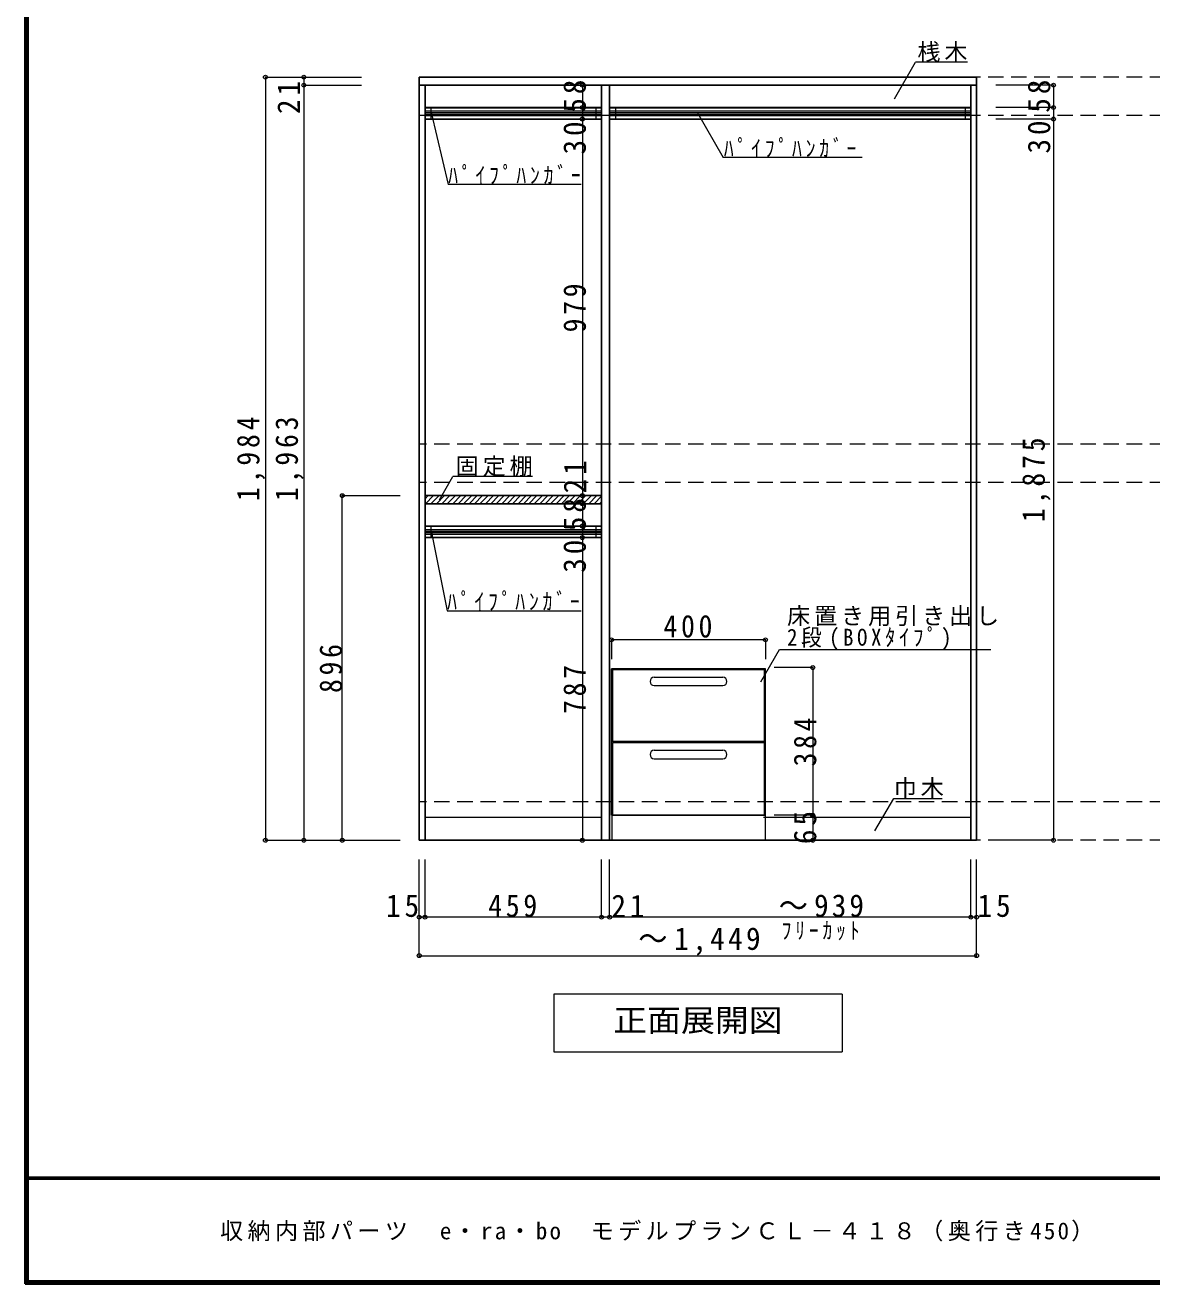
# Model space of a CAD drawing. Units: millimetres at full size, sheet at 1:20. Extents: x -3922 to 3878, y -2932 to 2722.
# Drawn here: x -3922 to -993, y -2864 to 408 of the extents above; entities that cross this region are included whole.
import ezdxf
from ezdxf.enums import TextEntityAlignment as Align

# ---------------------------------------------------------------- set-up
doc = ezdxf.new("R2010")
doc.units = ezdxf.units.MM
doc.header["$LTSCALE"] = 20
doc.header["$PDMODE"] = 32
doc.header["$PDSIZE"] = 10
doc.linetypes.add('DASHED2', pattern=[3, 2, -1])
for name, color, linetype, lineweight in [('0-2_本体', 2, 'Continuous', 35), ('0-3_固定棚', 3, 'Continuous', 25), ('0-6_ﾊﾟｲﾌﾟﾊﾝｶﾞｰ', 7, 'Continuous', 18), ('0-7_桟木・巾木', 2, 'Continuous', 35), ('0-8_引き出し', 3, 'Continuous', 25), ('0-A_文字', 7, 'Continuous', 18), ('0-B_寸法', 7, 'Continuous', 9), ('0-C_ハッチ', 4, 'Continuous', 9), ('F-1_枠', 6, 'Continuous', 40)]:
    doc.layers.add(name, color=color, linetype=linetype, lineweight=lineweight)
doc.layers.add('F-A_文字', color=7, linetype='Continuous')
doc.styles.add('ＭＳ ゴシック', font='')
doc.styles.get('ＭＳ ゴシック').set_extended_font_data('MS Gothic')

msp = doc.modelspace()

# ---------------------------------------------------------------- linework, layer by layer
at = {"layer": '0-2_本体', "color": 3, "lineweight": 25}
for p, q in [((-2897.58, 251.73), (-2897.58, 272.73)), ((-1448.58, 272.73), (-2897.58, 272.73)), ((-1448.58, 272.73), (-1448.58, 251.73)), ((-2897.58, 251.73), (-2897.58, -1711.27)), ((-1448.58, 251.73), (-2897.58, 251.73)), ((-2882.58, 251.73), (-2882.58, -1711.27)), ((-2423.58, -1711.27), (-2423.58, 251.73)), ((-2402.58, -1711.27), (-2402.58, 251.73)), ((-1463.58, -1711.27), (-1463.58, 251.73)), ((-1448.58, -1711.27), (-1448.58, 251.73)), ((-2897.58, -1711.27), (-1448.58, -1711.27))]:
    msp.add_line(p, q, dxfattribs=at)
at = {"layer": '0-3_固定棚'}
for p, q in [((-2882.58, -815.27), (-2882.58, -836.27)), ((-2423.58, -815.27), (-2882.58, -815.27)), ((-2423.58, -815.27), (-2423.58, -836.27)), ((-2423.58, -836.27), (-2882.58, -836.27))]:
    msp.add_line(p, q, dxfattribs=at)
at = {"layer": '0-6_ﾊﾟｲﾌﾟﾊﾝｶﾞｰ', "color": 3, "lineweight": 25}
for p, q in [((-2882.58, 193.73), (-2882.58, 163.73)), ((-2423.58, 193.73), (-2882.58, 193.73)), ((-2423.58, 163.73), (-2882.58, 163.73)), ((-2423.58, 193.73), (-2423.58, 163.73)), ((-2402.58, 193.73), (-2402.58, 163.73)), ((-1463.58, 193.73), (-2402.58, 193.73)), ((-1463.58, 163.73), (-2402.58, 163.73)), ((-1463.58, 193.73), (-1463.58, 163.73)), ((-2882.58, -894.27), (-2882.58, -924.27)), ((-2423.58, -894.27), (-2882.58, -894.27)), ((-2423.58, -894.27), (-2423.58, -924.27)), ((-2423.58, -924.27), (-2882.58, -924.27))]:
    msp.add_line(p, q, dxfattribs=at)
at = {"layer": '0-6_ﾊﾟｲﾌﾟﾊﾝｶﾞｰ', "color": 4, "lineweight": 9}
for p, q in [((-2882.58, 184.73), (-2423.58, 184.73)), ((-2882.58, 180.73), (-2423.58, 180.73)), ((-2882.58, 176.73), (-2423.58, 176.73)), ((-2882.58, 172.73), (-2423.58, 172.73)), ((-2402.58, 184.73), (-1463.58, 184.73)), ((-2402.58, 180.73), (-1463.58, 180.73)), ((-2402.58, 176.73), (-1463.58, 176.73)), ((-2402.58, 172.73), (-1463.58, 172.73)), ((-2882.58, -903.27), (-2423.58, -903.27)), ((-2882.58, -907.27), (-2423.58, -907.27)), ((-2882.58, -911.27), (-2423.58, -911.27)), ((-2882.58, -915.27), (-2423.58, -915.27))]:
    msp.add_line(p, q, dxfattribs=at)
at = {"layer": '0-6_ﾊﾟｲﾌﾟﾊﾝｶﾞｰ'}
for p, q in [((-2867.58, 193.73), (-2867.58, 163.73)), ((-2438.58, 193.73), (-2438.58, 163.73)), ((-2387.58, 193.73), (-2387.58, 163.73)), ((-1478.58, 193.73), (-1478.58, 163.73)), ((-2867.58, -894.27), (-2867.58, -924.27)), ((-2438.58, -894.27), (-2438.58, -924.27))]:
    msp.add_line(p, q, dxfattribs=at)
at = {"layer": '0-7_桟木・巾木', "color": 7, "lineweight": 18}
for p, q in [((-2423.58, 191.73), (-2882.58, 191.73)), ((-1463.58, 191.73), (-2402.58, 191.73)), ((-2882.58, -1651.27), (-2423.58, -1651.27)), ((-2002.58, -1651.27), (-1463.58, -1651.27))]:
    msp.add_line(p, q, dxfattribs=at)
at = {"layer": '0-8_引き出し'}
for p, q in [((-2397.58, -1265.27), (-1997.58, -1265.27)), ((-2395.58, -1267.27), (-1999.58, -1267.27)), ((-1999.58, -1454.27), (-1999.58, -1267.27)), ((-1999.58, -1457.27), (-2395.58, -1457.27)), ((-2395.58, -1646.27), (-2395.58, -1457.27)), ((-1999.58, -1646.27), (-1999.58, -1457.27)), ((-2397.58, -1646.27), (-1997.58, -1646.27)), ((-2396.58, -1711.27), (-1998.58, -1711.27))]:
    msp.add_line(p, q, dxfattribs=at)
at = {"layer": '0-8_引き出し', "color": 7, "lineweight": 18}
for p, q in [((-2397.58, -1646.27), (-2397.58, -1265.27)), ((-1997.58, -1646.27), (-1997.58, -1265.27)), ((-2286.58, -1287.27), (-2108.58, -1287.27)), ((-2286.58, -1309.27), (-2108.58, -1309.27)), ((-2286.58, -1477.27), (-2108.58, -1477.27)), ((-2286.58, -1499.27), (-2108.58, -1499.27)), ((-2396.58, -1646.27), (-2396.58, -1711.27)), ((-1998.58, -1646.27), (-1998.58, -1711.27))]:
    msp.add_line(p, q, dxfattribs=at)
at = {"layer": '0-8_引き出し'}
msp.add_lwpolyline([(-1999.58, -1454.27), (-2395.58, -1454.27), (-2395.58, -1267.27)], dxfattribs=at)
at = {"layer": '0-8_引き出し', "color": 7, "lineweight": 18}
for centre, start, end in [((-2286.58, -1298.27), 90, 270), ((-2108.58, -1298.27), 270, 90), ((-2286.58, -1488.27), 90, 270), ((-2108.58, -1488.27), 270, 90)]:
    msp.add_arc(centre, 11, start, end, dxfattribs=at)
at = {"layer": '0-A_文字'}
for p, q in [((-1661.99, 216.5), (-1607.16, 311.47)), ((-1472.58, 311.47), (-1607.16, 311.47)), ((-2866.74, 180.59), (-2822.29, -6.3)), ((-2174.49, 179.71), (-2107.53, 63.73)), ((-1746.03, 63.73), (-2107.53, 63.73)), ((-2476.58, -6.3), (-2822.29, -6.3)), ((-2845.2, -826.33), (-2810.18, -765.68)), ((-2603, -765.68), (-2810.18, -765.68)), ((-2866.74, -906.98), (-2824.95, -1114.49)), ((-2824.95, -1114.49), (-2476.23, -1114.49)), ((-2009.46, -1299.49), (-1960.71, -1215.04)), ((-1960.71, -1215.04), (-1411.74, -1215.04)), ((-1712.77, -1686.83), (-1664.02, -1602.39)), ((-1664.02, -1602.39), (-1537.99, -1602.39)), ((-1798.08, -2111.27), (-1798.08, -2261.27)), ((-2548.08, -2261.27), (-1798.08, -2261.27))]:
    msp.add_line(p, q, dxfattribs=at)
msp.add_lwpolyline([(-1798.08, -2111.27), (-2548.08, -2111.27), (-2548.08, -2261.27)], dxfattribs=at)
at = {"layer": '0-B_寸法', "color": 4}
for p, q in [((-3297.58, 272.73), (-3297.58, -1711.27)), ((-3297.58, 272.73), (-3197.58, 272.73)), ((-3197.58, 272.73), (-3197.58, 251.73)), ((-3197.58, 272.73), (-3047.58, 272.73)), ((-3197.58, 251.73), (-3047.58, 251.73)), ((-3197.58, 251.73), (-3197.58, -1711.27)), ((-2473.58, 251.73), (-2473.58, 193.73)), ((-1248.58, 251.73), (-1398.58, 251.73)), ((-1248.58, 251.73), (-1248.58, 193.73)), ((-2473.58, 193.73), (-2473.58, 163.73)), ((-2473.58, 163.73), (-2473.58, -815.27)), ((-1248.58, 193.73), (-1398.58, 193.73)), ((-1248.58, 163.73), (-1398.58, 163.73)), ((-1248.58, 193.73), (-1248.58, 163.73)), ((-1248.58, 163.73), (-1248.58, -1711.27)), ((-3097.58, -815.27), (-2947.58, -815.27)), ((-3097.58, -1711.27), (-3097.58, -815.27)), ((-2473.58, -815.27), (-2473.58, -836.27)), ((-2473.58, -836.27), (-2473.58, -894.27)), ((-2473.58, -894.27), (-2473.58, -924.27)), ((-2473.58, -924.27), (-2473.58, -1711.27)), ((-1997.58, -1190.27), (-2397.58, -1190.27)), ((-2397.58, -1190.27), (-2397.58, -1240.27)), ((-1997.58, -1190.27), (-1997.58, -1240.27)), ((-1874.58, -1262.27), (-1974.58, -1262.27)), ((-1874.58, -1262.27), (-1874.58, -1646.27)), ((-1874.58, -1646.27), (-1974.58, -1646.27)), ((-1874.58, -1646.27), (-1874.58, -1711.27)), ((-3297.58, -1711.27), (-3197.58, -1711.27)), ((-3197.58, -1711.27), (-2947.58, -1711.27)), ((-1874.58, -1711.27), (-1974.58, -1711.27)), ((-1248.58, -1711.27), (-1398.58, -1711.27)), ((-2897.58, -1911.27), (-2897.58, -1761.27)), ((-2882.58, -1911.27), (-2882.58, -1761.27)), ((-2423.58, -1911.27), (-2423.58, -1761.27)), ((-2402.58, -1911.27), (-2402.58, -1761.27)), ((-1463.58, -1911.27), (-1463.58, -1761.27)), ((-1448.58, -1911.27), (-1448.58, -1761.27)), ((-2882.58, -1911.27), (-2897.58, -1911.27)), ((-2897.58, -2011.27), (-2897.58, -1911.27)), ((-2423.58, -1911.27), (-2882.58, -1911.27)), ((-2402.58, -1911.27), (-2423.58, -1911.27)), ((-1463.58, -1911.27), (-2402.58, -1911.27)), ((-1448.58, -1911.27), (-1463.58, -1911.27)), ((-1448.58, -2011.27), (-1448.58, -1911.27)), ((-2897.58, -2011.27), (-1448.58, -2011.27))]:
    msp.add_line(p, q, dxfattribs=at)
at = {"layer": '0-B_寸法', "color": 4, "linetype": 'DASHED2'}
for p, q in [((2701.42, 272.73), (-2897.58, 272.73)), ((2701.42, 172.73), (-2897.58, 172.73)), ((2701.42, -681.27), (-2897.58, -681.27)), ((2701.42, -781.27), (-2897.58, -781.27)), ((2701.42, -1611.27), (-2897.58, -1611.27)), ((2701.42, -1711.27), (-2897.58, -1711.27))]:
    msp.add_line(p, q, dxfattribs=at)
at = {"layer": '0-B_寸法'}
for p in [(-3297.58, 272.73), (-3197.58, 272.73), (-3197.58, 251.73), (-2473.58, 251.73), (-1248.58, 251.73), (-2473.58, 193.73), (-1248.58, 193.73), (-2473.58, 163.73), (-1248.58, 163.73), (-3097.58, -815.27), (-2473.58, -815.27), (-2473.58, -836.27), (-2473.58, -894.27), (-2473.58, -924.27), (-2397.58, -1190.27), (-1997.58, -1190.27), (-1874.58, -1262.27), (-1874.58, -1646.27), (-3297.58, -1711.27), (-3197.58, -1711.27), (-3097.58, -1711.27), (-2473.58, -1711.27), (-1874.58, -1711.27), (-1248.58, -1711.27), (-2897.58, -1911.27), (-2882.58, -1911.27), (-2423.58, -1911.27), (-2402.58, -1911.27), (-1463.58, -1911.27), (-1448.58, -1911.27), (-2897.58, -2011.27), (-1448.58, -2011.27)]:
    msp.add_point(p, dxfattribs=at)
at = {"layer": '0-C_ハッチ'}
for p, q in [((-2882.58, -823.46), (-2874.38, -815.27)), ((-2881.24, -836.27), (-2860.24, -815.27)), ((-2867.1, -836.27), (-2846.1, -815.27)), ((-2852.96, -836.27), (-2831.96, -815.27)), ((-2838.82, -836.27), (-2817.82, -815.27)), ((-2824.67, -836.27), (-2803.67, -815.27)), ((-2810.53, -836.27), (-2789.53, -815.27)), ((-2796.39, -836.27), (-2775.39, -815.27)), ((-2782.25, -836.27), (-2761.25, -815.27)), ((-2768.11, -836.27), (-2747.11, -815.27)), ((-2753.96, -836.27), (-2732.96, -815.27)), ((-2739.82, -836.27), (-2718.82, -815.27)), ((-2725.68, -836.27), (-2704.68, -815.27)), ((-2711.54, -836.27), (-2690.54, -815.27)), ((-2697.39, -836.27), (-2676.39, -815.27)), ((-2683.25, -836.27), (-2662.25, -815.27)), ((-2669.11, -836.27), (-2648.11, -815.27)), ((-2654.97, -836.27), (-2633.97, -815.27)), ((-2640.83, -836.27), (-2619.83, -815.27)), ((-2626.68, -836.27), (-2605.68, -815.27)), ((-2612.54, -836.27), (-2591.54, -815.27)), ((-2598.4, -836.27), (-2577.4, -815.27)), ((-2584.26, -836.27), (-2563.26, -815.27)), ((-2570.12, -836.27), (-2549.12, -815.27)), ((-2555.97, -836.27), (-2534.97, -815.27)), ((-2541.83, -836.27), (-2520.83, -815.27)), ((-2527.69, -836.27), (-2506.69, -815.27)), ((-2513.55, -836.27), (-2492.55, -815.27)), ((-2499.4, -836.27), (-2478.4, -815.27)), ((-2485.26, -836.27), (-2464.26, -815.27)), ((-2471.12, -836.27), (-2450.12, -815.27)), ((-2456.98, -836.27), (-2435.98, -815.27)), ((-2442.84, -836.27), (-2423.58, -817.01)), ((-2428.69, -836.27), (-2423.58, -831.15))]:
    msp.add_line(p, q, dxfattribs=at)
at = {"layer": 'F-1_枠'}
for p, q in [((-3922.03, 2722.29), (-3922.03, -2864.37)), ((-3918.7, 2722.29), (-3918.7, -2864.37)), ((-3915.36, 2722.29), (-3915.36, -2864.37)), ((3877.97, -2587.71), (-3922.03, -2587.71)), ((3877.97, -2591.04), (-3922.03, -2591.04)), ((3877.97, -2857.71), (-3922.03, -2857.71)), ((3877.97, -2861.04), (-3922.03, -2861.04)), ((3877.97, -2864.37), (-3922.03, -2864.37))]:
    msp.add_line(p, q, dxfattribs=at)

# ---------------------------------------------------------------- texts
at = {"layer": '0-A_文字', "style": 'ＭＳ ゴシック', "width": 1.1}
msp.add_text('正面展開図', height=58.65, dxfattribs=at).set_placement((-2393.08, -2226.27), align=Align.BOTTOM_LEFT)
at = {"layer": '0-A_文字', "char_height": 43.99, "attachment_point": 7, "style": 'ＭＳ ゴシック'}
for s, insert in [('\\T1.17;桟木', (-1602.58, 311.47)), ('\\T1.39;\\W0.85;ﾊﾟｲﾌﾟﾊﾝｶﾞｰ', (-2105.58, 63.73)), ('\\T1.39;\\W0.85;ﾊﾟｲﾌﾟﾊﾝｶﾞｰ', (-2822.29, -6.3)), ('\\T1.17;固定棚', (-2803, -765.68)), ('\\T1.39;\\W0.85;ﾊﾟｲﾌﾟﾊﾝｶﾞｰ', (-2824.95, -1114.49)), ('\\T1.17;床置き用引き出し', (-1941.36, -1154.84)), ('\\T1.35;\\W0.9;2段(BOXﾀｲﾌﾟ)', (-1941.36, -1217.13)), ('\\T1.17;巾木', (-1664.02, -1602.39)), ('\\T1.39;\\W0.85;ﾌﾘｰｶｯﾄ', (-1955.58, -1971.27))]:
    msp.add_mtext(s, dxfattribs=dict(at, insert=insert))
at = {"layer": '0-B_寸法', "char_height": 58.65, "attachment_point": 7, "rotation": 90, "style": 'ＭＳ ゴシック'}
for s, insert in [('\\T1.27;\\W0.95;58', (-2463.58, 180.23)), ('\\T1.27;\\W0.95;58', (-1256.33, 180.23)), ('\\T1.27;\\W0.95;21', (-3207.96, 176.73)), ('\\T1.27;\\W0.95;30', (-2463.58, 71.58)), ('\\T1.27;\\W0.95;30', (-1256.33, 74)), ('\\T1.27;\\W0.9;979', (-2463.58, -390.77)), ('\\T1.28;\\W0.9;1,984', (-3297.96, -829.27)), ('\\T1.28;\\W0.9;1,963', (-3197.96, -829.27)), ('\\T1.28;\\W0.9;1,875', (-1256.33, -883.77)), ('\\T1.27;\\W0.95;21', (-2463.58, -809.53)), ('\\T1.27;\\W0.95;58', (-2463.58, -907.77)), ('\\T1.27;\\W0.95;30', (-2463.58, -1015.86)), ('\\T1.27;\\W0.9;896', (-3097.58, -1328.27)), ('\\T1.27;\\W0.9;787', (-2463.58, -1382.77)), ('\\T1.27;\\W0.9;384', (-1864.58, -1519.27)), ('\\T1.27;\\W0.95;65', (-1864.58, -1721.27))]:
    msp.add_mtext(s, dxfattribs=dict(at, insert=insert))
at = {"layer": '0-B_寸法', "char_height": 58.65, "attachment_point": 7, "style": 'ＭＳ ゴシック'}
for s, insert in [('\\T1.27;\\W0.9;400', (-2262.58, -1184.88)), ('\\T1.27;\\W0.95;15', (-2983.94, -1911.27)), ('\\T1.27;\\W0.9;459', (-2718.08, -1911.27)), ('\\T1.27;\\W0.95;21', (-2398, -1911.27)), ('\\T1.21;\\W0.95;～939', (-1963.08, -1911.27)), ('\\T1.27;\\W0.95;15', (-1446.26, -1911.27)), ('\\T1.23;\\W0.95;～1,449', (-2328.08, -2011.27))]:
    msp.add_mtext(s, dxfattribs=dict(at, insert=insert))
at = {"layer": 'F-A_文字', "insert": (-3415.36, -2754.37), "char_height": 43.99, "attachment_point": 7, "style": 'ＭＳ ゴシック'}
msp.add_mtext('\\T1.19;収納内部パーツ\u3000e・ra・bo\u3000モデルプランＣＬ－４１８（奥行き450）', dxfattribs=at)

doc.saveas('drawing.dxf')
